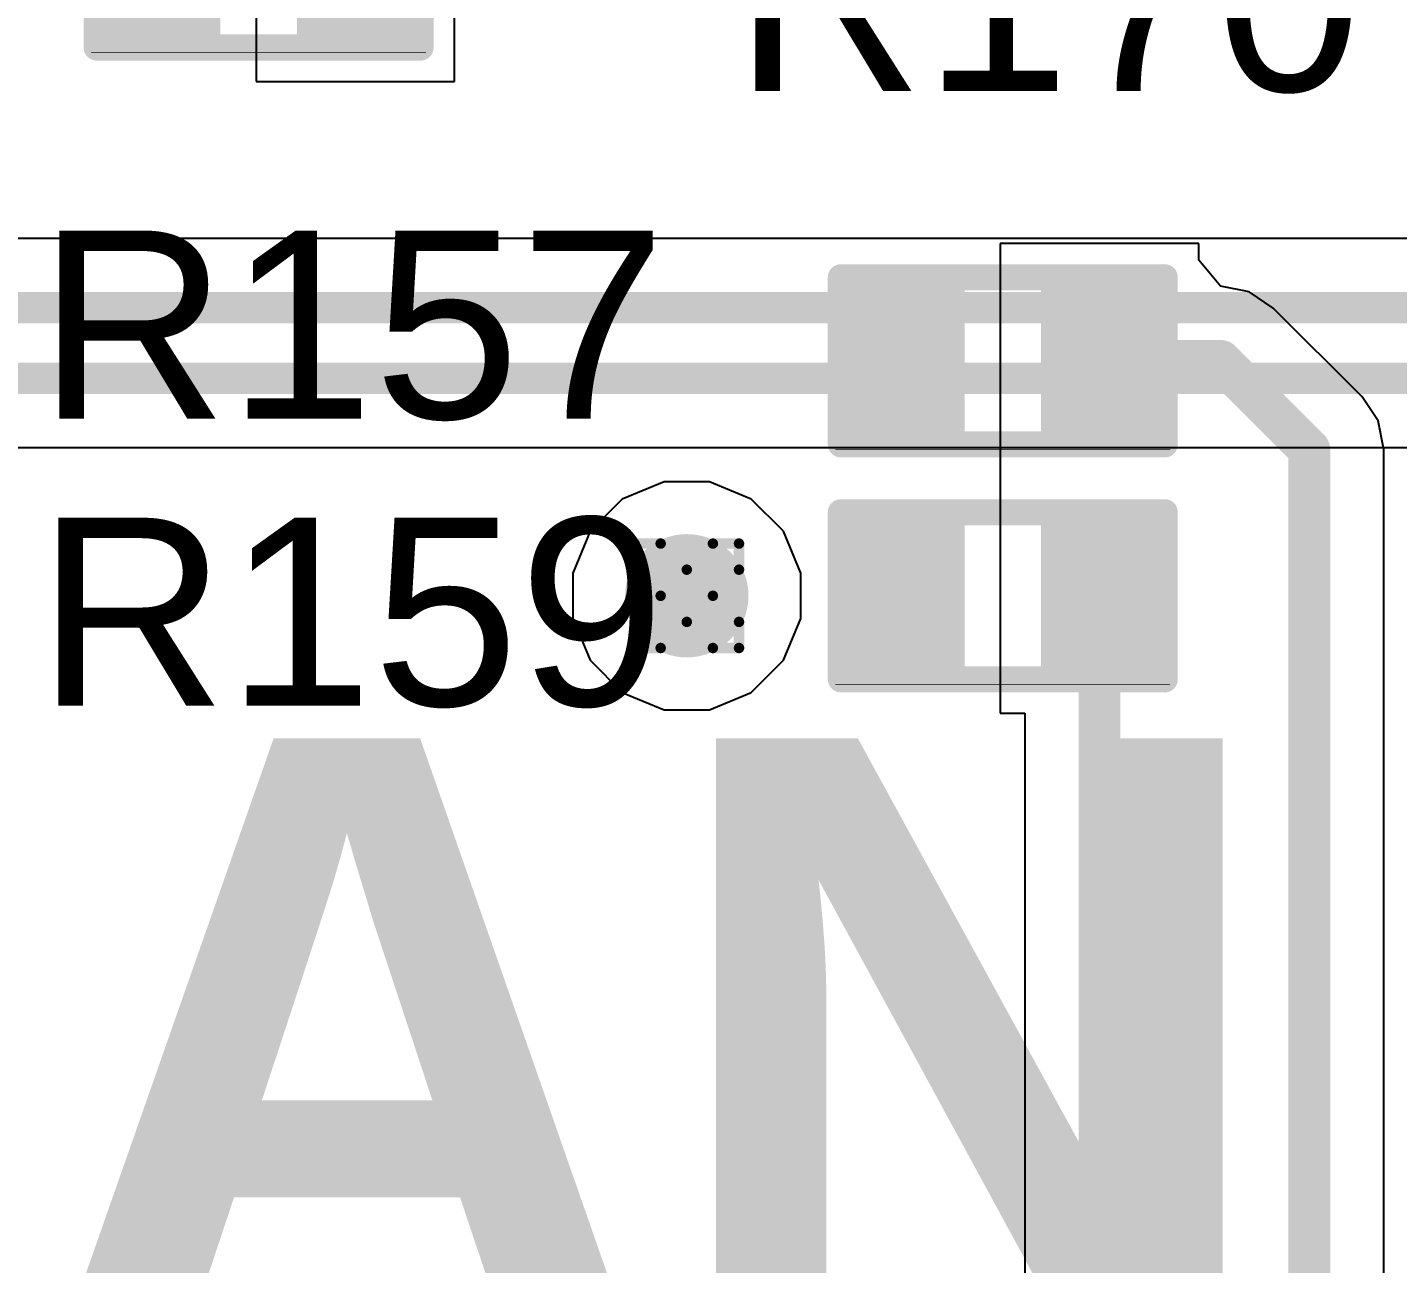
# Model space of a CAD drawing. Header units: inches. Extents: x -11 to 5379, y 0 to 5429.
# Drawn here: x 53.26 to 59.92, y 14.63 to 20.64 of the extents above; entities that cross this region are included whole.
import ezdxf

# ---------------------------------------------------------------- set-up
doc = ezdxf.new("R2010")
doc.units = ezdxf.units.IN
for name, color, linetype in [('Bottom Layer', 5, 'Continuous'), ('Drill Drawing', 1, 'Continuous'), ('GND', 16, 'Continuous'), ('PWR', 76, 'Continuous'), ('Top Layer', 1, 'Continuous'), ('Top Overlay', 2, 'Continuous'), ('Top Paste', 8, 'Continuous'), ('Top Solder', 216, 'Continuous'), ('Via Holes', 16, 'Continuous')]:
    doc.layers.add(name, color=color, linetype=linetype)
doc.styles.add('Arial', font='', dxfattribs={"height": 0.2})
doc.styles.add('Arial_Bold', font='', dxfattribs={"height": 0.2})
doc.styles.get('Arial').set_extended_font_data('Arial')
doc.styles.get('Arial_Bold').set_extended_font_data('Arial', bold=True)

# ---------------------------------------------------------------- blocks, each defined once
blk = doc.blocks.new('R___0402_305')
at = {"layer": 'Top Layer'}
for points in [[(-0.6985, -0.3175), (-0.6985, 0.3175), (-0.2412999999999999, 0.3175), (-0.2413, -0.3175)], [(0.2412999999999999, -0.3175), (0.2413, 0.3175), (0.6985, 0.3175), (0.6985, -0.3175)]]:
    blk.add_hatch(color=1, dxfattribs=at).paths.add_polyline_path(points)
at = {"layer": 'Top Paste'}
for points in [[(-0.6985, -0.3175), (-0.6985, 0.3175), (-0.2412999999999999, 0.3175), (-0.2413, -0.3175)], [(0.2412999999999999, -0.3175), (0.2413, 0.3175), (0.6985, 0.3175), (0.6985, -0.3175)]]:
    blk.add_hatch(color=8, dxfattribs=at).paths.add_polyline_path(points)
at = {"layer": 'Top Solder'}
for points in [[(-0.75350116, -0.37250116), (-0.75350116, 0.37250116), (-0.1862988399999999, 0.37250116), (-0.18629884, -0.37250116)], [(0.1862988399999999, -0.37250116), (0.18629884, 0.37250116), (0.75350116, 0.37250116), (0.75350116, -0.37250116)]]:
    blk.add_hatch(color=216, dxfattribs=at).paths.add_polyline_path(points)
at = {"layer": 'Top Overlay'}
for points in [[(-0.7874, -0.4064, 0.127, 0.127, 0), (-0.7874, 0.4064, 0.127, 0.127, 0)], [(-0.7874, 0.4064, 0.127, 0.127, 0), (0.7874, 0.4064, 0.127, 0.127, 0)], [(0.7874, -0.4064, 0.127, 0.127, 0), (0.7874, 0.4064, 0.127, 0.127, 0)], [(-0.7874, -0.4064, 0.127, 0.127, 0), (0.7874, -0.4064, 0.127, 0.127, 0)], [(-0.8128, -0.4318, 0.0032258, 0.0032258, 0), (0.8128, -0.4318, 0.0032258, 0.0032258, 0)]]:
    blk.add_lwpolyline(points, format="xyseb", dxfattribs=at)
for points in [[(-0.8191499999999999, 0.4064, 0.0635, 0.0635, 1), (-0.7556499999999999, 0.4064, 0.0635, 0.0635, 1)], [(-0.8191499999999999, 0.4064, 0.0635, 0.0635, 1), (-0.7556499999999999, 0.4064, 0.0635, 0.0635, 1)], [(0.7556499999999999, 0.4064, 0.0635, 0.0635, 1), (0.8191499999999999, 0.4064, 0.0635, 0.0635, 1)], [(0.7556499999999999, 0.4064, 0.0635, 0.0635, 1), (0.8191499999999999, 0.4064, 0.0635, 0.0635, 1)], [(-0.8191499999999999, -0.4064, 0.0635, 0.0635, 1), (-0.7556499999999999, -0.4064, 0.0635, 0.0635, 1)], [(-0.8191499999999999, -0.4064, 0.0635, 0.0635, 1), (-0.7556499999999999, -0.4064, 0.0635, 0.0635, 1)], [(0.7556499999999999, -0.4064, 0.0635, 0.0635, 1), (0.8191499999999999, -0.4064, 0.0635, 0.0635, 1)], [(0.7556499999999999, -0.4064, 0.0635, 0.0635, 1), (0.8191499999999999, -0.4064, 0.0635, 0.0635, 1)], [(-0.81360518, -0.4318, 0.0016129, 0.0016129, 1), (-0.8119948199999999, -0.4318, 0.0016129, 0.0016129, 1)], [(0.8119948199999999, -0.4318, 0.0016129, 0.0016129, 1), (0.81360518, -0.4318, 0.0016129, 0.0016129, 1)]]:
    blk.add_lwpolyline(points, format="xyseb", close=True, dxfattribs=at)
blk = doc.blocks.new('R___0402_316')
at = {"layer": 'Top Layer'}
for points in [[(-0.6985, -0.3175), (-0.6985, 0.3175), (-0.2412999999999999, 0.3175), (-0.2413, -0.3175)], [(0.2412999999999999, -0.3175), (0.2413, 0.3175), (0.6985, 0.3175), (0.6985, -0.3175)]]:
    blk.add_hatch(color=1, dxfattribs=at).paths.add_polyline_path(points)
at = {"layer": 'Top Paste'}
for points in [[(-0.6985, -0.3175), (-0.6985, 0.3175), (-0.2412999999999999, 0.3175), (-0.2413, -0.3175)], [(0.2412999999999999, -0.3175), (0.2413, 0.3175), (0.6985, 0.3175), (0.6985, -0.3175)]]:
    blk.add_hatch(color=8, dxfattribs=at).paths.add_polyline_path(points)
at = {"layer": 'Top Solder'}
for points in [[(-0.75350116, -0.37250116), (-0.75350116, 0.37250116), (-0.1862988399999999, 0.37250116), (-0.18629884, -0.37250116)], [(0.1862988399999999, -0.37250116), (0.18629884, 0.37250116), (0.75350116, 0.37250116), (0.75350116, -0.37250116)]]:
    blk.add_hatch(color=216, dxfattribs=at).paths.add_polyline_path(points)
at = {"layer": 'Top Overlay'}
for points in [[(-0.7874, -0.4064, 0.127, 0.127, 0), (-0.7874, 0.4064, 0.127, 0.127, 0)], [(-0.7874, 0.4064, 0.127, 0.127, 0), (0.7874, 0.4064, 0.127, 0.127, 0)], [(0.7874, -0.4064, 0.127, 0.127, 0), (0.7874, 0.4064, 0.127, 0.127, 0)], [(-0.7874, -0.4064, 0.127, 0.127, 0), (0.7874, -0.4064, 0.127, 0.127, 0)], [(-0.8128, -0.4318, 0.0032258, 0.0032258, 0), (0.8128, -0.4318, 0.0032258, 0.0032258, 0)]]:
    blk.add_lwpolyline(points, format="xyseb", dxfattribs=at)
for points in [[(-0.8191499999999999, 0.4064, 0.0635, 0.0635, 1), (-0.7556499999999999, 0.4064, 0.0635, 0.0635, 1)], [(-0.8191499999999999, 0.4064, 0.0635, 0.0635, 1), (-0.7556499999999999, 0.4064, 0.0635, 0.0635, 1)], [(0.7556499999999999, 0.4064, 0.0635, 0.0635, 1), (0.8191499999999999, 0.4064, 0.0635, 0.0635, 1)], [(0.7556499999999999, 0.4064, 0.0635, 0.0635, 1), (0.8191499999999999, 0.4064, 0.0635, 0.0635, 1)], [(-0.8191499999999999, -0.4064, 0.0635, 0.0635, 1), (-0.7556499999999999, -0.4064, 0.0635, 0.0635, 1)], [(-0.8191499999999999, -0.4064, 0.0635, 0.0635, 1), (-0.7556499999999999, -0.4064, 0.0635, 0.0635, 1)], [(0.7556499999999999, -0.4064, 0.0635, 0.0635, 1), (0.8191499999999999, -0.4064, 0.0635, 0.0635, 1)], [(0.7556499999999999, -0.4064, 0.0635, 0.0635, 1), (0.8191499999999999, -0.4064, 0.0635, 0.0635, 1)], [(-0.81360518, -0.4318, 0.0016129, 0.0016129, 1), (-0.8119948199999999, -0.4318, 0.0016129, 0.0016129, 1)], [(0.8119948199999999, -0.4318, 0.0016129, 0.0016129, 1), (0.81360518, -0.4318, 0.0016129, 0.0016129, 1)]]:
    blk.add_lwpolyline(points, format="xyseb", close=True, dxfattribs=at)
blk = doc.blocks.new('R___0402_318')
at = {"layer": 'Top Layer'}
for points in [[(-0.6985, -0.3175), (-0.6985, 0.3175), (-0.2412999999999999, 0.3175), (-0.2413, -0.3175)], [(0.2412999999999999, -0.3175), (0.2413, 0.3175), (0.6985, 0.3175), (0.6985, -0.3175)]]:
    blk.add_hatch(color=1, dxfattribs=at).paths.add_polyline_path(points)
at = {"layer": 'Top Paste'}
for points in [[(-0.6985, -0.3175), (-0.6985, 0.3175), (-0.2412999999999999, 0.3175), (-0.2413, -0.3175)], [(0.2412999999999999, -0.3175), (0.2413, 0.3175), (0.6985, 0.3175), (0.6985, -0.3175)]]:
    blk.add_hatch(color=8, dxfattribs=at).paths.add_polyline_path(points)
at = {"layer": 'Top Solder'}
for points in [[(-0.75350116, -0.37250116), (-0.75350116, 0.37250116), (-0.1862988399999999, 0.37250116), (-0.18629884, -0.37250116)], [(0.1862988399999999, -0.37250116), (0.18629884, 0.37250116), (0.75350116, 0.37250116), (0.75350116, -0.37250116)]]:
    blk.add_hatch(color=216, dxfattribs=at).paths.add_polyline_path(points)
at = {"layer": 'Top Overlay'}
for points in [[(-0.7874, -0.4064, 0.127, 0.127, 0), (-0.7874, 0.4064, 0.127, 0.127, 0)], [(-0.7874, 0.4064, 0.127, 0.127, 0), (0.7874, 0.4064, 0.127, 0.127, 0)], [(0.7874, -0.4064, 0.127, 0.127, 0), (0.7874, 0.4064, 0.127, 0.127, 0)], [(-0.7874, -0.4064, 0.127, 0.127, 0), (0.7874, -0.4064, 0.127, 0.127, 0)], [(-0.8128, -0.4318, 0.0032258, 0.0032258, 0), (0.8128, -0.4318, 0.0032258, 0.0032258, 0)]]:
    blk.add_lwpolyline(points, format="xyseb", dxfattribs=at)
for points in [[(-0.8191499999999999, 0.4064, 0.0635, 0.0635, 1), (-0.7556499999999999, 0.4064, 0.0635, 0.0635, 1)], [(-0.8191499999999999, 0.4064, 0.0635, 0.0635, 1), (-0.7556499999999999, 0.4064, 0.0635, 0.0635, 1)], [(0.7556499999999999, 0.4064, 0.0635, 0.0635, 1), (0.8191499999999999, 0.4064, 0.0635, 0.0635, 1)], [(0.7556499999999999, 0.4064, 0.0635, 0.0635, 1), (0.8191499999999999, 0.4064, 0.0635, 0.0635, 1)], [(-0.8191499999999999, -0.4064, 0.0635, 0.0635, 1), (-0.7556499999999999, -0.4064, 0.0635, 0.0635, 1)], [(-0.8191499999999999, -0.4064, 0.0635, 0.0635, 1), (-0.7556499999999999, -0.4064, 0.0635, 0.0635, 1)], [(0.7556499999999999, -0.4064, 0.0635, 0.0635, 1), (0.8191499999999999, -0.4064, 0.0635, 0.0635, 1)], [(0.7556499999999999, -0.4064, 0.0635, 0.0635, 1), (0.8191499999999999, -0.4064, 0.0635, 0.0635, 1)], [(-0.81360518, -0.4318, 0.0016129, 0.0016129, 1), (-0.8119948199999999, -0.4318, 0.0016129, 0.0016129, 1)], [(0.8119948199999999, -0.4318, 0.0016129, 0.0016129, 1), (0.81360518, -0.4318, 0.0016129, 0.0016129, 1)]]:
    blk.add_lwpolyline(points, format="xyseb", close=True, dxfattribs=at)

msp = doc.modelspace()

# ---------------------------------------------------------------- hatches: boundary and pattern name
at = {"layer": 'Bottom Layer'}
h = msp.add_hatch(color=5, dxfattribs=at)
edge = h.paths.add_edge_path()
edge.add_arc((56.46419999999999, 17.8754151), 0.2999994, 0, 360)
at = {"layer": 'GND'}
h = msp.add_hatch(color=16, dxfattribs=at)
edge = h.paths.add_edge_path()
edge.add_arc((56.46419999999999, 17.8754151), 0.2999994, 0, 360)
at = {"layer": 'PWR'}
h = msp.add_hatch(color=76, dxfattribs=at)
edge = h.paths.add_edge_path()
edge.add_arc((56.46419999999999, 17.8754151), 0.2999994, 0, 360)
at = {"layer": 'Top Layer'}
h = msp.add_hatch(color=1, dxfattribs=at)
edge = h.paths.add_edge_path()
edge.add_arc((56.46419999999999, 17.8754151), 0.2999994, 0, 360)
at = {"layer": 'Via Holes'}
h = msp.add_hatch(color=7, dxfattribs=at)
edge = h.paths.add_edge_path()
edge.add_arc((56.46419999999999, 17.8754151), 0.1499997, 0, 360)

# ---------------------------------------------------------------- linework, layer by layer
at = {"layer": 'Bottom Layer'}
for p, q in [((63.30349543999999, 19.61294782), (49.16349323999999, 19.61294782)), ((49.16349323999999, 18.59670906), (63.30349543999999, 18.59670906))]:
    msp.add_line(p, q, dxfattribs=at)
for points in [[(48.92256916, 19.27627844, 0.1524, 0.1524, 0), (63.54441952, 19.27627844, 0.1524, 0.1524, 0)], [(48.92256916, 18.93337844, 0.1524, 0.1524, 0), (63.54441952, 18.93337844, 0.1524, 0.1524, 0)]]:
    msp.add_lwpolyline(points, format="xyseb", dxfattribs=at)
at = {"layer": 'Drill Drawing'}
for points in [[(56.2102, 18.0024151, 0.0508, 0.0508, 0), (56.2102, 18.1294151, 0.0508, 0.0508, 0)], [(56.2102, 18.1294151, 0.0508, 0.0508, 0), (56.3372, 18.1294151, 0.0508, 0.0508, 0)], [(56.3372, 18.1294151, 0.0508, 0.0508, 0), (56.46419999999999, 18.0024151, 0.0508, 0.0508, 0)], [(56.46419999999999, 18.0024151, 0.0508, 0.0508, 0), (56.5912, 18.1294151, 0.0508, 0.0508, 0)], [(56.5912, 18.1294151, 0.0508, 0.0508, 0), (56.7182, 18.1294151, 0.0508, 0.0508, 0)], [(56.7182, 18.0024151, 0.0508, 0.0508, 0), (56.7182, 18.1294151, 0.0508, 0.0508, 0)], [(56.2102, 18.0024151, 0.0508, 0.0508, 0), (56.3372, 17.8754151, 0.0508, 0.0508, 0)], [(56.5912, 17.8754151, 0.0508, 0.0508, 0), (56.7182, 18.0024151, 0.0508, 0.0508, 0)], [(56.2102, 17.7484151, 0.0508, 0.0508, 0), (56.3372, 17.8754151, 0.0508, 0.0508, 0)], [(56.5912, 17.8754151, 0.0508, 0.0508, 0), (56.7182, 17.7484151, 0.0508, 0.0508, 0)], [(56.2102, 17.6214151, 0.0508, 0.0508, 0), (56.2102, 17.7484151, 0.0508, 0.0508, 0)], [(56.3372, 17.6214151, 0.0508, 0.0508, 0), (56.46419999999999, 17.7484151, 0.0508, 0.0508, 0)], [(56.46419999999999, 17.7484151, 0.0508, 0.0508, 0), (56.5912, 17.6214151, 0.0508, 0.0508, 0)], [(56.7182, 17.6214151, 0.0508, 0.0508, 0), (56.7182, 17.7484151, 0.0508, 0.0508, 0)], [(56.2102, 17.6214151, 0.0508, 0.0508, 0), (56.3372, 17.6214151, 0.0508, 0.0508, 0)], [(56.5912, 17.6214151, 0.0508, 0.0508, 0), (56.7182, 17.6214151, 0.0508, 0.0508, 0)]]:
    msp.add_lwpolyline(points, format="xyseb", dxfattribs=at)
for points in [[(56.1975, 18.1294151, 0.0254, 0.0254, 1), (56.22289999999999, 18.1294151, 0.0254, 0.0254, 1)], [(56.1975, 18.1294151, 0.0254, 0.0254, 1), (56.22289999999999, 18.1294151, 0.0254, 0.0254, 1)], [(56.32449999999999, 18.1294151, 0.0254, 0.0254, 1), (56.3499, 18.1294151, 0.0254, 0.0254, 1)], [(56.32449999999999, 18.1294151, 0.0254, 0.0254, 1), (56.3499, 18.1294151, 0.0254, 0.0254, 1)], [(56.5785, 18.1294151, 0.0254, 0.0254, 1), (56.6039, 18.1294151, 0.0254, 0.0254, 1)], [(56.5785, 18.1294151, 0.0254, 0.0254, 1), (56.6039, 18.1294151, 0.0254, 0.0254, 1)], [(56.70549999999999, 18.1294151, 0.0254, 0.0254, 1), (56.73089999999999, 18.1294151, 0.0254, 0.0254, 1)], [(56.70549999999999, 18.1294151, 0.0254, 0.0254, 1), (56.73089999999999, 18.1294151, 0.0254, 0.0254, 1)], [(56.1975, 18.0024151, 0.0254, 0.0254, 1), (56.22289999999999, 18.0024151, 0.0254, 0.0254, 1)], [(56.1975, 18.0024151, 0.0254, 0.0254, 1), (56.22289999999999, 18.0024151, 0.0254, 0.0254, 1)], [(56.4515, 18.0024151, 0.0254, 0.0254, 1), (56.4769, 18.0024151, 0.0254, 0.0254, 1)], [(56.4515, 18.0024151, 0.0254, 0.0254, 1), (56.4769, 18.0024151, 0.0254, 0.0254, 1)], [(56.70549999999999, 18.0024151, 0.0254, 0.0254, 1), (56.73089999999999, 18.0024151, 0.0254, 0.0254, 1)], [(56.70549999999999, 18.0024151, 0.0254, 0.0254, 1), (56.73089999999999, 18.0024151, 0.0254, 0.0254, 1)], [(56.32449999999999, 17.8754151, 0.0254, 0.0254, 1), (56.3499, 17.8754151, 0.0254, 0.0254, 1)], [(56.32449999999999, 17.8754151, 0.0254, 0.0254, 1), (56.3499, 17.8754151, 0.0254, 0.0254, 1)], [(56.5785, 17.8754151, 0.0254, 0.0254, 1), (56.6039, 17.8754151, 0.0254, 0.0254, 1)], [(56.5785, 17.8754151, 0.0254, 0.0254, 1), (56.6039, 17.8754151, 0.0254, 0.0254, 1)], [(56.1975, 17.7484151, 0.0254, 0.0254, 1), (56.22289999999999, 17.7484151, 0.0254, 0.0254, 1)], [(56.1975, 17.7484151, 0.0254, 0.0254, 1), (56.22289999999999, 17.7484151, 0.0254, 0.0254, 1)], [(56.4515, 17.7484151, 0.0254, 0.0254, 1), (56.4769, 17.7484151, 0.0254, 0.0254, 1)], [(56.4515, 17.7484151, 0.0254, 0.0254, 1), (56.4769, 17.7484151, 0.0254, 0.0254, 1)], [(56.70549999999999, 17.7484151, 0.0254, 0.0254, 1), (56.73089999999999, 17.7484151, 0.0254, 0.0254, 1)], [(56.70549999999999, 17.7484151, 0.0254, 0.0254, 1), (56.73089999999999, 17.7484151, 0.0254, 0.0254, 1)], [(56.1975, 17.6214151, 0.0254, 0.0254, 1), (56.22289999999999, 17.6214151, 0.0254, 0.0254, 1)], [(56.1975, 17.6214151, 0.0254, 0.0254, 1), (56.22289999999999, 17.6214151, 0.0254, 0.0254, 1)], [(56.32449999999999, 17.6214151, 0.0254, 0.0254, 1), (56.3499, 17.6214151, 0.0254, 0.0254, 1)], [(56.32449999999999, 17.6214151, 0.0254, 0.0254, 1), (56.3499, 17.6214151, 0.0254, 0.0254, 1)], [(56.5785, 17.6214151, 0.0254, 0.0254, 1), (56.6039, 17.6214151, 0.0254, 0.0254, 1)], [(56.5785, 17.6214151, 0.0254, 0.0254, 1), (56.6039, 17.6214151, 0.0254, 0.0254, 1)], [(56.70549999999999, 17.6214151, 0.0254, 0.0254, 1), (56.73089999999999, 17.6214151, 0.0254, 0.0254, 1)], [(56.70549999999999, 17.6214151, 0.0254, 0.0254, 1), (56.73089999999999, 17.6214151, 0.0254, 0.0254, 1)]]:
    msp.add_lwpolyline(points, format="xyseb", close=True, dxfattribs=at)
at = {"layer": 'PWR'}
for p, q in [((56.3540021, 18.4294145), (56.15038553999999, 18.3450738)), ((56.5743979, 18.4294145), (56.3540021, 18.4294145)), ((56.77801445999999, 18.3450738), (56.5743979, 18.4294145)), ((56.15038553999999, 18.3450738), (55.99454129999999, 18.18922956)), ((56.93385869999999, 18.18922956), (56.77801445999999, 18.3450738)), ((55.99454129999999, 18.18922956), (55.9102006, 17.985613)), ((57.01819939999999, 17.985613), (56.93385869999999, 18.18922956)), ((55.9102006, 17.985613), (55.9102006, 17.7652172)), ((57.01819939999999, 17.7652172), (57.01819939999999, 17.985613)), ((55.9102006, 17.7652172), (55.99454129999999, 17.56160064)), ((56.93385869999999, 17.56160064), (57.01819939999999, 17.7652172)), ((55.99454129999999, 17.56160064), (56.15038553999999, 17.4057564)), ((56.77801445999999, 17.4057564), (56.93385869999999, 17.56160064)), ((56.15038553999999, 17.4057564), (56.3540021, 17.3214157)), ((56.5743979, 17.3214157), (56.77801445999999, 17.4057564)), ((56.3540021, 17.3214157), (56.5743979, 17.3214157))]:
    msp.add_line(p, q, dxfattribs=at)
at = {"layer": 'Top Layer'}
for p, q in [((54.3698938, 21.52032526), (54.3698938, 20.3773278)), ((55.3350938, 20.3773278), (55.3350938, 20.70774624)), ((54.3698938, 20.3773278), (55.3350938, 20.3773278)), ((58.9532984, 19.5899278), (57.98809839999999, 19.5899278)), ((57.98809839999999, 19.5899278), (57.98809839999999, 18.4469278)), ((58.9532984, 19.50769022), (58.9532984, 19.5899278)), ((59.05937134, 19.38099756), (58.9532984, 19.50769022)), ((59.1981163, 19.35339538), (59.05937134, 19.38099756)), ((59.3157437, 19.2748027), (59.1981163, 19.35339538)), ((59.74715507999999, 18.84338878), (59.3157437, 19.2748027)), ((59.74716269999999, 18.8433837), (59.74715507999999, 18.84338878)), ((59.82575537999999, 18.72575884), (59.74716269999999, 18.8433837)), ((59.85335755999999, 18.5870088), (59.82575537999999, 18.72575884)), ((59.85335502, 18.5869961), (59.85335755999999, 18.5870088)), ((59.85335502, 12.12931534), (59.85335502, 18.5869961)), ((57.98809839999999, 18.4469278), (57.98809839999999, 17.3039278)), ((57.98809839999999, 17.3039278), (58.10814388, 17.3039278)), ((58.10814388, 17.3039278), (58.10814388, 9.589307719999999))]:
    msp.add_line(p, q, dxfattribs=at)
for points in [[(58.4706984, 19.0184278, 0.2032, 0.2032, 0), (59.05936879999999, 19.0184278, 0.2032, 0.2032, 0)], [(59.05936879999999, 19.0184278, 0.2032, 0.2032, 0), (59.49078779999999, 18.5870088, 0.2032, 0.2032, 0)], [(59.49078779999999, 11.2948466, 0.2032, 0.2032, 0), (59.49078779999999, 18.5870088, 0.2032, 0.2032, 0)], [(58.4706984, 17.8754278, 0.2032, 0.2032, 0), (58.4707111, 17.8754151, 0.2032, 0.2032, 0)], [(58.4707111, 8.754732299999999, 0.2032, 0.2032, 0), (58.4707111, 17.8754151, 0.2032, 0.2032, 0)]]:
    msp.add_lwpolyline(points, format="xyseb", dxfattribs=at)
for points in [[(58.4198984, 19.0184278, 0.1016, 0.1016, 1), (58.5214984, 19.0184278, 0.1016, 0.1016, 1)], [(59.0085688, 19.0184278, 0.1016, 0.1016, 1), (59.1101688, 19.0184278, 0.1016, 0.1016, 1)], [(59.0085688, 19.0184278, 0.1016, 0.1016, 1), (59.1101688, 19.0184278, 0.1016, 0.1016, 1)], [(59.4399878, 18.5870088, 0.1016, 0.1016, 1), (59.54158779999999, 18.5870088, 0.1016, 0.1016, 1)], [(59.4399878, 18.5870088, 0.1016, 0.1016, 1), (59.54158779999999, 18.5870088, 0.1016, 0.1016, 1)], [(58.4198984, 17.8754278, 0.1016, 0.1016, 1), (58.5214984, 17.8754278, 0.1016, 0.1016, 1)], [(58.4199111, 17.8754151, 0.1016, 0.1016, 1), (58.52151109999999, 17.8754151, 0.1016, 0.1016, 1)], [(58.4199111, 17.8754151, 0.1016, 0.1016, 1), (58.52151109999999, 17.8754151, 0.1016, 0.1016, 1)]]:
    msp.add_lwpolyline(points, format="xyseb", close=True, dxfattribs=at)

# ---------------------------------------------------------------- block references
for name, p in [('R___0402_305', (54.3825938, 20.9488278)), ('R___0402_318', (58.00079839999999, 19.0184278)), ('R___0402_316', (58.00079839999999, 17.8754278))]:
    msp.add_blockref(name, p)

# ---------------------------------------------------------------- texts
at = {"layer": 'Top Overlay'}
for s, height, style, p in [('R170', 0.9143999999999999, 'Arial', (56.69331816, 20.33034796)), ('R157', 0.9143999999999999, 'Arial', (53.30913899999999, 18.7374276)), ('R159', 0.9143999999999999, 'Arial', (53.3044908, 17.3407324)), (' P1    CAN     P2', 2.99999908, 'Arial_Bold', (39.3264898, 14.18261324))]:
    msp.add_text(s, height=height, dxfattribs=dict(at, style=style)).set_placement(p)

doc.saveas('drawing.dxf')
